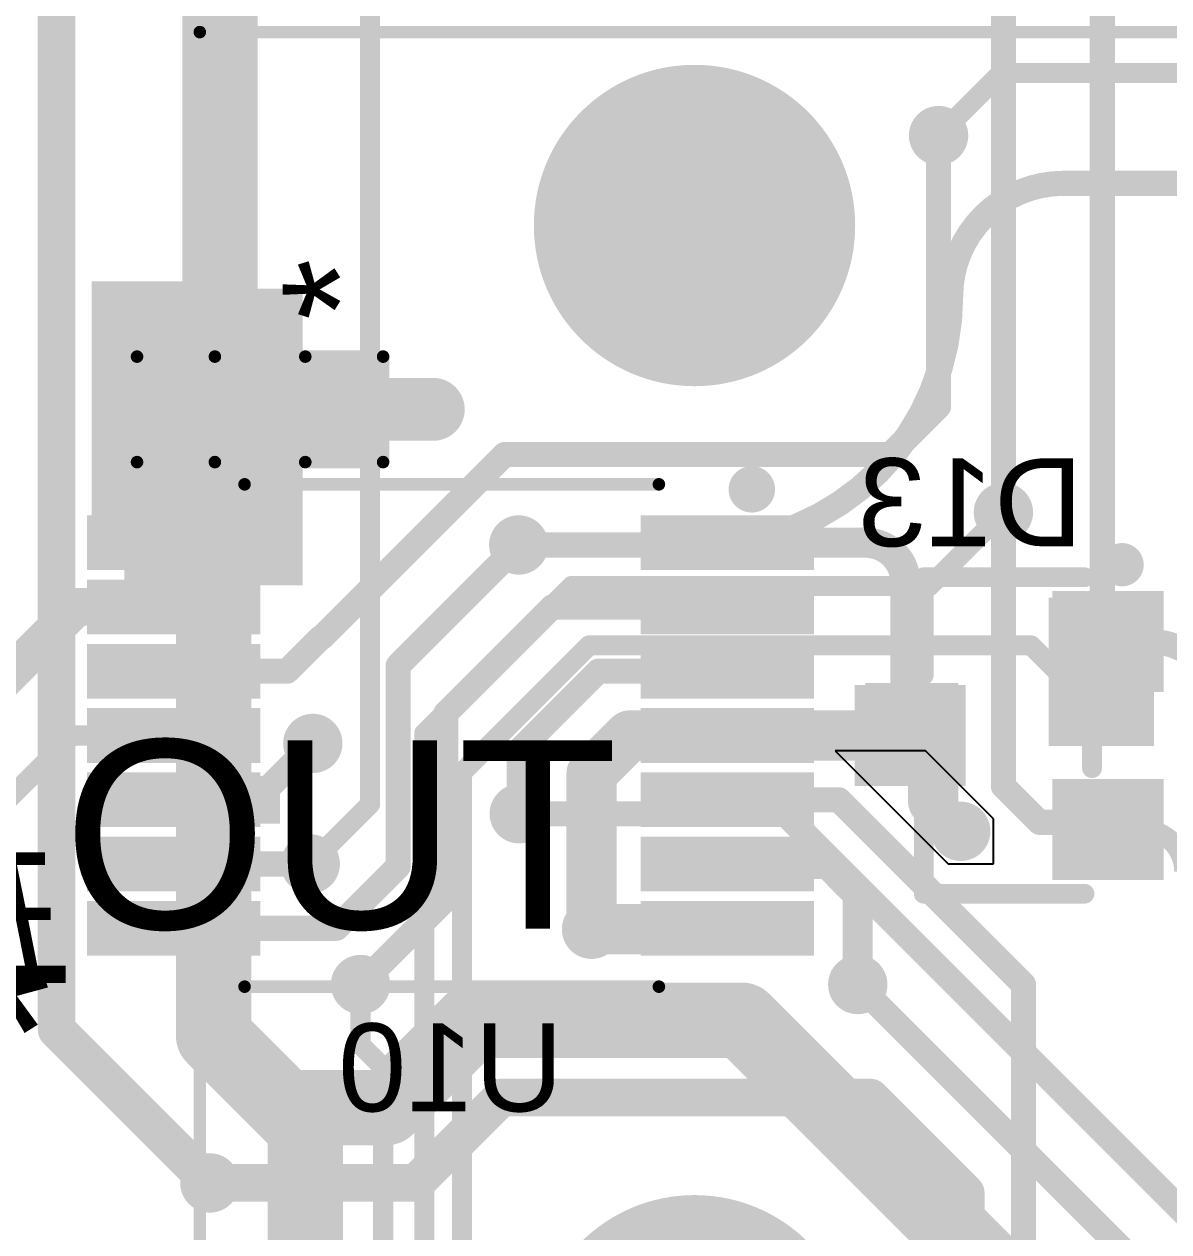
# Model space of a CAD drawing. Header units: millimetres. Extents: x -1.46 to 1.41, y -0.13 to 2.68.
# Drawn here: x -1.0069 to -0.5511, y 0.7885 to 1.2694 of the extents above; entities that cross this region are included whole.
import ezdxf

# ---------------------------------------------------------------- set-up
doc = ezdxf.new("R2010")
doc.units = ezdxf.units.MM
doc.header["$MEASUREMENT"] = 0
for name, color, linetype in [('BottomLayer', 5, 'Continuous'), ('BottomOverlay', 54, 'Continuous'), ('BottomPaste', 16, 'Continuous'), ('BottomSolder', 6, 'Continuous'), ('Mechanical2', 216, 'Continuous'), ('PadHoleLayer', 156, 'Continuous'), ('TopLayer', 1, 'Continuous'), ('TopOverlay', 2, 'Continuous'), ('TopSolder', 216, 'Continuous'), ('ViaHoleLayer', 16, 'Continuous')]:
    doc.layers.add(name, color=color, linetype=linetype)
doc.styles.add('Arial', font='', dxfattribs={"height": 0.2})
doc.styles.get('Arial').set_extended_font_data('Arial')

# ---------------------------------------------------------------- blocks, each defined once
blk = doc.blocks.new('SN74LVTH125PWR_B_3')
at = {"layer": 'BottomLayer'}
for points in [[(-0.1407479, 0.08366135), (-0.0797243, 0.08366135), (-0.0797243, 0.06988185), (-0.1407479, 0.06988185)], [(0.0797245, 0.08366135), (0.1407481, 0.08366135), (0.1407481, 0.06988185), (0.0797245, 0.06988185)], [(-0.1407479, 0.05807085), (-0.0797243, 0.05807085), (-0.0797243, 0.04429135), (-0.1407479, 0.04429135)], [(0.0797245, 0.05807075), (0.1407481, 0.05807075), (0.1407481, 0.04429125), (0.0797245, 0.04429125)], [(-0.1407479, 0.03248025), (-0.0797243, 0.03248025), (-0.0797243, 0.01870075), (-0.1407479, 0.01870075)], [(0.0797245, 0.03248025), (0.1407481, 0.03248025), (0.1407481, 0.01870075), (0.0797245, 0.01870075)], [(-0.1407479, 0.00688975), (-0.0797243, 0.00688975), (-0.0797243, -0.00688975), (-0.1407479, -0.00688975)], [(0.0797245, 0.00688965), (0.1407481, 0.00688965), (0.1407481, -0.00688985), (0.0797245, -0.00688985)], [(-0.1407479, -0.01870085), (-0.0797243, -0.01870085), (-0.0797243, -0.03248035), (-0.1407479, -0.03248035)], [(0.0797245, -0.01870085), (0.1407481, -0.01870085), (0.1407481, -0.03248035), (0.0797245, -0.03248035)], [(-0.1407479, -0.04429135), (-0.0797243, -0.04429135), (-0.0797243, -0.05807085), (-0.1407479, -0.05807085)], [(0.0797245, -0.04429145), (0.1407481, -0.04429145), (0.1407481, -0.05807095), (0.0797245, -0.05807095)], [(-0.1407479, -0.06988195), (-0.0797243, -0.06988195), (-0.0797243, -0.08366145), (-0.1407479, -0.08366145)], [(0.0797245, -0.06988195), (0.1407481, -0.06988195), (0.1407481, -0.08366145), (0.0797245, -0.08366145)]]:
    blk.add_hatch(color=5, dxfattribs=at).paths.add_polyline_path(points)
at = {"layer": 'BottomPaste'}
for points in [[(-0.1407479, 0.08366135), (-0.0797243, 0.08366135), (-0.0797243, 0.06988185), (-0.1407479, 0.06988185)], [(0.0797245, 0.08366135), (0.1407481, 0.08366135), (0.1407481, 0.06988185), (0.0797245, 0.06988185)], [(-0.1407479, 0.05807085), (-0.0797243, 0.05807085), (-0.0797243, 0.04429135), (-0.1407479, 0.04429135)], [(0.0797245, 0.05807075), (0.1407481, 0.05807075), (0.1407481, 0.04429125), (0.0797245, 0.04429125)], [(-0.1407479, 0.03248025), (-0.0797243, 0.03248025), (-0.0797243, 0.01870075), (-0.1407479, 0.01870075)], [(0.0797245, 0.03248025), (0.1407481, 0.03248025), (0.1407481, 0.01870075), (0.0797245, 0.01870075)], [(-0.1407479, 0.00688975), (-0.0797243, 0.00688975), (-0.0797243, -0.00688975), (-0.1407479, -0.00688975)], [(0.0797245, 0.00688965), (0.1407481, 0.00688965), (0.1407481, -0.00688985), (0.0797245, -0.00688985)], [(-0.1407479, -0.01870085), (-0.0797243, -0.01870085), (-0.0797243, -0.03248035), (-0.1407479, -0.03248035)], [(0.0797245, -0.01870085), (0.1407481, -0.01870085), (0.1407481, -0.03248035), (0.0797245, -0.03248035)], [(-0.1407479, -0.04429135), (-0.0797243, -0.04429135), (-0.0797243, -0.05807085), (-0.1407479, -0.05807085)], [(0.0797245, -0.04429145), (0.1407481, -0.04429145), (0.1407481, -0.05807095), (0.0797245, -0.05807095)], [(-0.1407479, -0.06988195), (-0.0797243, -0.06988195), (-0.0797243, -0.08366145), (-0.1407479, -0.08366145)], [(0.0797245, -0.06988195), (0.1407481, -0.06988195), (0.1407481, -0.08366145), (0.0797245, -0.08366145)]]:
    blk.add_hatch(color=16, dxfattribs=at).paths.add_polyline_path(points)
at = {"layer": 'BottomSolder'}
for points in [[(-0.1447479, 0.08766135), (-0.0757243, 0.08766135), (-0.0757243, 0.06588185), (-0.1447479, 0.06588185)], [(0.0757245, 0.08766135), (0.1447481, 0.08766135), (0.1447481, 0.06588185), (0.0757245, 0.06588185)], [(-0.1447479, 0.06207085), (-0.0757243, 0.06207085), (-0.0757243, 0.04029135), (-0.1447479, 0.04029135)], [(0.0757245, 0.06207075), (0.1447481, 0.06207075), (0.1447481, 0.04029125), (0.0757245, 0.04029125)], [(-0.1447479, 0.03648025), (-0.0757243, 0.03648025), (-0.0757243, 0.01470075), (-0.1447479, 0.01470075)], [(0.0757245, 0.03648025), (0.1447481, 0.03648025), (0.1447481, 0.01470075), (0.0757245, 0.01470075)], [(-0.1447479, 0.01088975), (-0.0757243, 0.01088975), (-0.0757243, -0.01088975), (-0.1447479, -0.01088975)], [(0.0757245, 0.01088965), (0.1447481, 0.01088965), (0.1447481, -0.01088985), (0.0757245, -0.01088985)], [(-0.1447479, -0.01470085), (-0.0757243, -0.01470085), (-0.0757243, -0.03648035), (-0.1447479, -0.03648035)], [(0.0757245, -0.01470085), (0.1447481, -0.01470085), (0.1447481, -0.03648035), (0.0757245, -0.03648035)], [(-0.1447479, -0.04029135), (-0.0757243, -0.04029135), (-0.0757243, -0.06207085), (-0.1447479, -0.06207085)], [(0.0757245, -0.04029145), (0.1447481, -0.04029145), (0.1447481, -0.06207095), (0.0757245, -0.06207095)], [(-0.1447479, -0.06588195), (-0.0757243, -0.06588195), (-0.0757243, -0.08766145), (-0.1447479, -0.08766145)], [(0.0757245, -0.06588195), (0.1447481, -0.06588195), (0.1447481, -0.08766145), (0.0757245, -0.08766145)]]:
    blk.add_hatch(color=6, dxfattribs=at).paths.add_polyline_path(points)
at = {"layer": 'BottomOverlay', "const_width": 0.005}
for points in [[(0.0820158, 0.0999999), (-0.0829842, 0.0999999)], [(0.0820158, -0.1), (-0.0829842, -0.1)]]:
    blk.add_lwpolyline(points, dxfattribs=at)
at = {"layer": 'BottomOverlay'}
for points, const_width in [([(-0.0842342, 0.0999999, 1), (-0.0817342, 0.0999999, 1)], 0.0025), ([(0.0807658, 0.0999999, 1), (0.0832658, 0.0999999, 1)], 0.0025), ([(-0.1157416, -0.098, 1), (-0.1242268, -0.098, 1)], 0.01), ([(-0.1267268, -0.098, 1), (-0.1217268, -0.098, 1)], 0.005), ([(-0.1182416, -0.098, 1), (-0.1132416, -0.098, 1)], 0.005), ([(-0.0842342, -0.1, 1), (-0.0817342, -0.1, 1)], 0.0025), ([(0.0807658, -0.1, 1), (0.0832658, -0.1, 1)], 0.0025)]:
    blk.add_lwpolyline(points, format="xyb", close=True, dxfattribs=dict(at, const_width=const_width))
blk = doc.blocks.new('SOT_23_B_4')
at = {"layer": 'BottomLayer'}
for points in [[(-0.05354335, 0.05748035), (-0.02125985, 0.05748035), (-0.02125985, 0.02125985), (-0.05354335, 0.02125985)], [(0.02125985, 0.05748035), (0.05354335, 0.05748035), (0.05354335, 0.02125985), (0.02125985, 0.02125985)], [(-0.01614175, -0.02125985), (0.01614175, -0.02125985), (0.01614175, -0.05748035), (-0.01614175, -0.05748035)]]:
    blk.add_hatch(color=5, dxfattribs=at).paths.add_polyline_path(points)
at = {"layer": 'BottomPaste'}
for points in [[(-0.05354335, 0.05748035), (-0.02125985, 0.05748035), (-0.02125985, 0.02125985), (-0.05354335, 0.02125985)], [(0.02125985, 0.05748035), (0.05354335, 0.05748035), (0.05354335, 0.02125985), (0.02125985, 0.02125985)], [(-0.01614175, -0.02125985), (0.01614175, -0.02125985), (0.01614175, -0.05748035), (-0.01614175, -0.05748035)]]:
    blk.add_hatch(color=16, dxfattribs=at).paths.add_polyline_path(points)
at = {"layer": 'BottomSolder'}
for points in [[(-0.05754335, 0.06148035), (-0.01725985, 0.06148035), (-0.01725985, 0.01725985), (-0.05754335, 0.01725985)], [(0.01725985, 0.06148035), (0.05754335, 0.06148035), (0.05754335, 0.01725985), (0.01725985, 0.01725985)], [(-0.02014175, -0.01725985), (0.02014175, -0.01725985), (0.02014175, -0.06148035), (-0.02014175, -0.06148035)]]:
    blk.add_hatch(color=6, dxfattribs=at).paths.add_polyline_path(points)
at = {"layer": 'BottomOverlay'}
for points, const_width in [([(-0.0643944, 0.045, 1), (-0.0716056, 0.045, 1)], 0.01), ([(-0.0741056, 0.045, 1), (-0.0691056, 0.045, 1)], 0.005), ([(-0.0668944, 0.045, 1), (-0.0618944, 0.045, 1)], 0.005), ([(-0.0649685, 0.03, 1), (-0.0610315, 0.03, 1)], 0.003937), ([(-0.0149685, 0.033, 1), (-0.0110315, 0.033, 1)], 0.003937), ([(0.0110315, 0.033, 1), (0.0149685, 0.033, 1)], 0.003937), ([(0.0610315, 0.03, 1), (0.0649685, 0.03, 1)], 0.003937), ([(-0.0649685, -0.034, 1), (-0.0610315, -0.034, 1)], 0.003937), ([(-0.0649685, -0.034, 1), (-0.0610315, -0.034, 1)], 0.003937), ([(-0.0259685, -0.034, 1), (-0.0220315, -0.034, 1)], 0.003937), ([(0.0220315, -0.034, 1), (0.0259685, -0.034, 1)], 0.003937), ([(0.0610315, -0.034, 1), (0.0649685, -0.034, 1)], 0.003937), ([(0.0610315, -0.034, 1), (0.0649685, -0.034, 1)], 0.003937)]:
    blk.add_lwpolyline(points, format="xyb", close=True, dxfattribs=dict(at, const_width=const_width))
at = {"layer": 'BottomOverlay', "const_width": 0.007874}
for points in [[(-0.063, -0.034), (-0.063, 0.03)], [(0.013, 0.033), (-0.013, 0.033)], [(0.063, -0.034), (0.063, 0.03)], [(-0.024, -0.034), (-0.063, -0.034)], [(0.063, -0.034), (0.024, -0.034)]]:
    blk.add_lwpolyline(points, dxfattribs=at)
blk = doc.blocks.new('0855115001_40')
at = {"layer": 'BottomSolder'}
h = blk.add_hatch(color=6, dxfattribs=at)
edge = h.paths.add_edge_path()
edge.add_arc((-0.225, -0.175), 0.004, 0, 360)
at = {"layer": 'PadHoleLayer'}
h = blk.add_hatch(color=156, dxfattribs=at)
edge = h.paths.add_edge_path()
edge.add_arc((-0.225, -0.175), 0.0639764, 0, 360)
h = blk.add_hatch(color=156, dxfattribs=at)
edge = h.paths.add_edge_path()
edge.add_arc((0.225, -0.175), 0.0639764, 0, 360)
at = {"layer": 'TopSolder'}
h = blk.add_hatch(color=216, dxfattribs=at)
edge = h.paths.add_edge_path()
edge.add_arc((-0.225, -0.175), 0.004, 0, 360)
at = {"layer": 'TopOverlay', "const_width": 0.005}
for points in [[(-0.302, -0.372), (-0.302, 0.225)], [(0.301, -0.372), (-0.302, -0.372)]]:
    blk.add_lwpolyline(points, dxfattribs=at)
at = {"layer": 'TopOverlay', "const_width": 0.0025}
blk.add_lwpolyline([(-0.30325, -0.372, 1), (-0.30075, -0.372, 1)], format="xyb", close=True, dxfattribs=at)
blk.add_lwpolyline([(-0.30325, -0.372, 1), (-0.30075, -0.372, 1)], format="xyb", close=True, dxfattribs=at)
blk = doc.blocks.new('CAP_0603_B_70')
at = {"layer": 'BottomLayer'}
for points in [[(-0.045, -0.0175), (-0.045, 0.0175), (-0.015, 0.0175), (-0.015, -0.0175)], [(0.015, -0.0175), (0.015, 0.0175), (0.045, 0.0175), (0.045, -0.0175)]]:
    blk.add_hatch(color=5, dxfattribs=at).paths.add_polyline_path(points)
at = {"layer": 'BottomPaste'}
for points in [[(-0.045, -0.0175), (-0.045, 0.0175), (-0.015, 0.0175), (-0.015, -0.0175)], [(0.015, -0.0175), (0.015, 0.0175), (0.045, 0.0175), (0.045, -0.0175)]]:
    blk.add_hatch(color=16, dxfattribs=at).paths.add_polyline_path(points)
at = {"layer": 'BottomSolder'}
for points in [[(-0.0473622, -0.0198622), (-0.0473622, 0.0198622), (-0.0126378, 0.0198622), (-0.0126378, -0.0198622)], [(0.0126378, -0.0198622), (0.0126378, 0.0198622), (0.0473622, 0.0198622), (0.0473622, -0.0198622)]]:
    blk.add_hatch(color=6, dxfattribs=at).paths.add_polyline_path(points)
at = {"layer": 'BottomOverlay', "const_width": 0.005}
for points in [[(-0.049, 0.021), (-0.018, 0.021)], [(-0.049, -0.021), (-0.049, 0.021)], [(0.018, 0.021), (0.049, 0.021)], [(0.049, -0.021), (0.049, 0.021)], [(-0.049, -0.021), (-0.018, -0.021)], [(0.018, -0.021), (0.049, -0.021)]]:
    blk.add_lwpolyline(points, dxfattribs=at)
at = {"layer": 'BottomOverlay', "const_width": 0.0025}
for points in [[(-0.05025, 0.021, 1), (-0.04775, 0.021, 1)], [(-0.05025, 0.021, 1), (-0.04775, 0.021, 1)], [(-0.01925, 0.021, 1), (-0.01675, 0.021, 1)], [(0.01675, 0.021, 1), (0.01925, 0.021, 1)], [(0.04775, 0.021, 1), (0.05025, 0.021, 1)], [(0.04775, 0.021, 1), (0.05025, 0.021, 1)], [(-0.05025, -0.021, 1), (-0.04775, -0.021, 1)], [(-0.05025, -0.021, 1), (-0.04775, -0.021, 1)], [(-0.01925, -0.021, 1), (-0.01675, -0.021, 1)], [(0.01675, -0.021, 1), (0.01925, -0.021, 1)], [(0.04775, -0.021, 1), (0.05025, -0.021, 1)], [(0.04775, -0.021, 1), (0.05025, -0.021, 1)]]:
    blk.add_lwpolyline(points, format="xyb", close=True, dxfattribs=at)

msp = doc.modelspace()

# ---------------------------------------------------------------- hatches: boundary and pattern name
at = {"layer": 'BottomLayer'}
h = msp.add_hatch(color=5, dxfattribs=at)
edge = h.paths.add_edge_path()
edge.add_arc((-0.642811, 1.225), 0.011811, 0, 360)
for points in [[(-0.9259999, 1.0540001), (-0.9259999, 1.1669999), (-0.9799999, 1.1669999), (-0.9799999, 1.0540001)], [(-0.599, 0.982), (-0.557, 0.982), (-0.557, 1.041), (-0.599, 1.041)], [(-0.672, 0.97), (-0.635, 0.97), (-0.635, 1.007), (-0.672, 1.007)], [(-0.979, 0.951), (-0.905, 0.951), (-0.905, 0.97), (-0.979, 0.97)]]:
    msp.add_hatch(color=5, dxfattribs=at).paths.add_polyline_path(points)
h = msp.add_hatch(color=5, dxfattribs=at)
edge = h.paths.add_edge_path()
edge.add_arc((-0.953, 1.152), 0.011811, 0, 360)
h = msp.add_hatch(color=5, dxfattribs=at)
edge = h.paths.add_edge_path()
edge.add_arc((-0.844, 1.116), 0.011811, 0, 360)
h = msp.add_hatch(color=5, dxfattribs=at)
edge = h.paths.add_edge_path()
edge.add_arc((-0.617, 1.075), 0.011811, 0, 360)
h = msp.add_hatch(color=5, dxfattribs=at)
edge = h.paths.add_edge_path()
edge.add_arc((-0.911, 1.066), 0.011811, 0, 360)
h = msp.add_hatch(color=5, dxfattribs=at)
edge = h.paths.add_edge_path()
edge.add_arc((-0.81, 1.062), 0.011811, 0, 360)
h = msp.add_hatch(color=5, dxfattribs=at)
edge = h.paths.add_edge_path()
edge.add_arc((-0.579, 0.995), 0.011811, 0, 360)
h = msp.add_hatch(color=5, dxfattribs=at)
edge = h.paths.add_edge_path()
edge.add_arc((-0.892, 0.983), 0.011811, 0, 360)
h = msp.add_hatch(color=5, dxfattribs=at)
edge = h.paths.add_edge_path()
edge.add_arc((-0.809811, 0.955), 0.011811, 0, 360)
h = msp.add_hatch(color=5, dxfattribs=at)
edge = h.paths.add_edge_path()
edge.add_arc((-0.634, 0.948), 0.011811, 0, 360)
h = msp.add_hatch(color=5, dxfattribs=at)
edge = h.paths.add_edge_path()
edge.add_arc((-0.893, 0.935), 0.011811, 0, 360)
h = msp.add_hatch(color=5, dxfattribs=at)
edge = h.paths.add_edge_path()
edge.add_arc((-0.781, 0.909), 0.011811, 0, 360)
h = msp.add_hatch(color=5, dxfattribs=at)
edge = h.paths.add_edge_path()
edge.add_arc((-0.873, 0.887), 0.011811, 0, 360)
h = msp.add_hatch(color=5, dxfattribs=at)
edge = h.paths.add_edge_path()
edge.add_arc((-0.675, 0.887), 0.011811, 0, 360)
h = msp.add_hatch(color=5, dxfattribs=at)
edge = h.paths.add_edge_path()
edge.add_arc((-0.7761125, 0.872), 0.011811, 0, 360)
h = msp.add_hatch(color=5, dxfattribs=at)
edge = h.paths.add_edge_path()
edge.add_arc((-0.903, 0.838), 0.011811, 0, 360)
h = msp.add_hatch(color=5, dxfattribs=at)
edge = h.paths.add_edge_path()
edge.add_arc((-0.933, 0.808), 0.011811, 0, 360)
at = {"layer": 'BottomSolder'}
h = msp.add_hatch(color=6, dxfattribs=at)
edge = h.paths.add_edge_path()
edge.add_arc((-0.642811, 1.225), 0.0059055, 0, 360)
h = msp.add_hatch(color=6, dxfattribs=at)
edge = h.paths.add_edge_path()
edge.add_arc((-0.953, 1.152), 0.0059055, 0, 360)
h = msp.add_hatch(color=6, dxfattribs=at)
edge = h.paths.add_edge_path()
edge.add_arc((-0.844, 1.116), 0.0059055, 0, 360)
h = msp.add_hatch(color=6, dxfattribs=at)
edge = h.paths.add_edge_path()
edge.add_arc((-0.617, 1.075), 0.0059055, 0, 360)
h = msp.add_hatch(color=6, dxfattribs=at)
edge = h.paths.add_edge_path()
edge.add_arc((-0.911, 1.066), 0.0059055, 0, 360)
h = msp.add_hatch(color=6, dxfattribs=at)
edge = h.paths.add_edge_path()
edge.add_arc((-0.81, 1.062), 0.0059055, 0, 360)
h = msp.add_hatch(color=6, dxfattribs=at)
edge = h.paths.add_edge_path()
edge.add_arc((-0.579, 0.995), 0.0059055, 0, 360)
h = msp.add_hatch(color=6, dxfattribs=at)
edge = h.paths.add_edge_path()
edge.add_arc((-0.892, 0.983), 0.0059055, 0, 360)
h = msp.add_hatch(color=6, dxfattribs=at)
edge = h.paths.add_edge_path()
edge.add_arc((-0.809811, 0.955), 0.0059055, 0, 360)
h = msp.add_hatch(color=6, dxfattribs=at)
edge = h.paths.add_edge_path()
edge.add_arc((-0.634, 0.948), 0.0059055, 0, 360)
h = msp.add_hatch(color=6, dxfattribs=at)
edge = h.paths.add_edge_path()
edge.add_arc((-0.893, 0.935), 0.0059055, 0, 360)
h = msp.add_hatch(color=6, dxfattribs=at)
edge = h.paths.add_edge_path()
edge.add_arc((-0.781, 0.909), 0.0059055, 0, 360)
h = msp.add_hatch(color=6, dxfattribs=at)
edge = h.paths.add_edge_path()
edge.add_arc((-0.873, 0.887), 0.0059055, 0, 360)
h = msp.add_hatch(color=6, dxfattribs=at)
edge = h.paths.add_edge_path()
edge.add_arc((-0.675, 0.887), 0.0059055, 0, 360)
h = msp.add_hatch(color=6, dxfattribs=at)
edge = h.paths.add_edge_path()
edge.add_arc((-0.7761125, 0.872), 0.0059055, 0, 360)
h = msp.add_hatch(color=6, dxfattribs=at)
edge = h.paths.add_edge_path()
edge.add_arc((-0.903, 0.838), 0.0059055, 0, 360)
h = msp.add_hatch(color=6, dxfattribs=at)
edge = h.paths.add_edge_path()
edge.add_arc((-0.933, 0.808), 0.0059055, 0, 360)
at = {"layer": 'TopLayer'}
h = msp.add_hatch(color=1, dxfattribs=at)
edge = h.paths.add_edge_path()
edge.add_arc((-0.642811, 1.225), 0.011811, 0, 360)
msp.add_hatch(color=1, dxfattribs=at).paths.add_polyline_path([(-0.967, 1.046), (-0.896, 1.046), (-0.896, 1.164), (-0.967, 1.164)])
h = msp.add_hatch(color=1, dxfattribs=at)
edge = h.paths.add_edge_path()
edge.add_arc((-0.953, 1.152), 0.011811, 0, 360)
h = msp.add_hatch(color=1, dxfattribs=at)
edge = h.paths.add_edge_path()
edge.add_arc((-0.844, 1.116), 0.011811, 0, 360)
h = msp.add_hatch(color=1, dxfattribs=at)
edge = h.paths.add_edge_path()
edge.add_arc((-0.617, 1.075), 0.011811, 0, 360)
h = msp.add_hatch(color=1, dxfattribs=at)
edge = h.paths.add_edge_path()
edge.add_arc((-0.911, 1.066), 0.011811, 0, 360)
h = msp.add_hatch(color=1, dxfattribs=at)
edge = h.paths.add_edge_path()
edge.add_arc((-0.81, 1.062), 0.011811, 0, 360)
h = msp.add_hatch(color=1, dxfattribs=at)
edge = h.paths.add_edge_path()
edge.add_arc((-0.579, 0.995), 0.011811, 0, 360)
h = msp.add_hatch(color=1, dxfattribs=at)
edge = h.paths.add_edge_path()
edge.add_arc((-0.892, 0.983), 0.011811, 0, 360)
h = msp.add_hatch(color=1, dxfattribs=at)
edge = h.paths.add_edge_path()
edge.add_arc((-0.809811, 0.955), 0.011811, 0, 360)
h = msp.add_hatch(color=1, dxfattribs=at)
edge = h.paths.add_edge_path()
edge.add_arc((-0.634, 0.948), 0.011811, 0, 360)
h = msp.add_hatch(color=1, dxfattribs=at)
edge = h.paths.add_edge_path()
edge.add_arc((-0.893, 0.935), 0.011811, 0, 360)
h = msp.add_hatch(color=1, dxfattribs=at)
edge = h.paths.add_edge_path()
edge.add_arc((-0.781, 0.909), 0.011811, 0, 360)
h = msp.add_hatch(color=1, dxfattribs=at)
edge = h.paths.add_edge_path()
edge.add_arc((-0.873, 0.887), 0.011811, 0, 360)
h = msp.add_hatch(color=1, dxfattribs=at)
edge = h.paths.add_edge_path()
edge.add_arc((-0.675, 0.887), 0.011811, 0, 360)
h = msp.add_hatch(color=1, dxfattribs=at)
edge = h.paths.add_edge_path()
edge.add_arc((-0.7761125, 0.872), 0.011811, 0, 360)
h = msp.add_hatch(color=1, dxfattribs=at)
edge = h.paths.add_edge_path()
edge.add_arc((-0.903, 0.838), 0.011811, 0, 360)
h = msp.add_hatch(color=1, dxfattribs=at)
edge = h.paths.add_edge_path()
edge.add_arc((-0.933, 0.808), 0.011811, 0, 360)
at = {"layer": 'TopSolder'}
h = msp.add_hatch(color=216, dxfattribs=at)
edge = h.paths.add_edge_path()
edge.add_arc((-0.642811, 1.225), 0.0059055, 0, 360)
h = msp.add_hatch(color=216, dxfattribs=at)
edge = h.paths.add_edge_path()
edge.add_arc((-0.953, 1.152), 0.0059055, 0, 360)
h = msp.add_hatch(color=216, dxfattribs=at)
edge = h.paths.add_edge_path()
edge.add_arc((-0.844, 1.116), 0.0059055, 0, 360)
h = msp.add_hatch(color=216, dxfattribs=at)
edge = h.paths.add_edge_path()
edge.add_arc((-0.617, 1.075), 0.0059055, 0, 360)
h = msp.add_hatch(color=216, dxfattribs=at)
edge = h.paths.add_edge_path()
edge.add_arc((-0.911, 1.066), 0.0059055, 0, 360)
h = msp.add_hatch(color=216, dxfattribs=at)
edge = h.paths.add_edge_path()
edge.add_arc((-0.81, 1.062), 0.0059055, 0, 360)
h = msp.add_hatch(color=216, dxfattribs=at)
edge = h.paths.add_edge_path()
edge.add_arc((-0.579, 0.995), 0.0059055, 0, 360)
h = msp.add_hatch(color=216, dxfattribs=at)
edge = h.paths.add_edge_path()
edge.add_arc((-0.892, 0.983), 0.0059055, 0, 360)
h = msp.add_hatch(color=216, dxfattribs=at)
edge = h.paths.add_edge_path()
edge.add_arc((-0.809811, 0.955), 0.0059055, 0, 360)
h = msp.add_hatch(color=216, dxfattribs=at)
edge = h.paths.add_edge_path()
edge.add_arc((-0.634, 0.948), 0.0059055, 0, 360)
h = msp.add_hatch(color=216, dxfattribs=at)
edge = h.paths.add_edge_path()
edge.add_arc((-0.893, 0.935), 0.0059055, 0, 360)
h = msp.add_hatch(color=216, dxfattribs=at)
edge = h.paths.add_edge_path()
edge.add_arc((-0.781, 0.909), 0.0059055, 0, 360)
h = msp.add_hatch(color=216, dxfattribs=at)
edge = h.paths.add_edge_path()
edge.add_arc((-0.873, 0.887), 0.0059055, 0, 360)
h = msp.add_hatch(color=216, dxfattribs=at)
edge = h.paths.add_edge_path()
edge.add_arc((-0.675, 0.887), 0.0059055, 0, 360)
h = msp.add_hatch(color=216, dxfattribs=at)
edge = h.paths.add_edge_path()
edge.add_arc((-0.7761125, 0.872), 0.0059055, 0, 360)
h = msp.add_hatch(color=216, dxfattribs=at)
edge = h.paths.add_edge_path()
edge.add_arc((-0.903, 0.838), 0.0059055, 0, 360)
h = msp.add_hatch(color=216, dxfattribs=at)
edge = h.paths.add_edge_path()
edge.add_arc((-0.933, 0.808), 0.0059055, 0, 360)
at = {"layer": 'ViaHoleLayer'}
h = msp.add_hatch(color=16, dxfattribs=at)
edge = h.paths.add_edge_path()
edge.add_arc((-0.642811, 1.225), 0.0059055, 0, 360)
h = msp.add_hatch(color=16, dxfattribs=at)
edge = h.paths.add_edge_path()
edge.add_arc((-0.953, 1.152), 0.0059055, 0, 360)
h = msp.add_hatch(color=16, dxfattribs=at)
edge = h.paths.add_edge_path()
edge.add_arc((-0.844, 1.116), 0.0059055, 0, 360)
h = msp.add_hatch(color=16, dxfattribs=at)
edge = h.paths.add_edge_path()
edge.add_arc((-0.617, 1.075), 0.0059055, 0, 360)
h = msp.add_hatch(color=16, dxfattribs=at)
edge = h.paths.add_edge_path()
edge.add_arc((-0.911, 1.066), 0.0059055, 0, 360)
h = msp.add_hatch(color=16, dxfattribs=at)
edge = h.paths.add_edge_path()
edge.add_arc((-0.81, 1.062), 0.0059055, 0, 360)
h = msp.add_hatch(color=16, dxfattribs=at)
edge = h.paths.add_edge_path()
edge.add_arc((-0.579, 0.995), 0.0059055, 0, 360)
h = msp.add_hatch(color=16, dxfattribs=at)
edge = h.paths.add_edge_path()
edge.add_arc((-0.892, 0.983), 0.0059055, 0, 360)
h = msp.add_hatch(color=16, dxfattribs=at)
edge = h.paths.add_edge_path()
edge.add_arc((-0.809811, 0.955), 0.0059055, 0, 360)
h = msp.add_hatch(color=16, dxfattribs=at)
edge = h.paths.add_edge_path()
edge.add_arc((-0.634, 0.948), 0.0059055, 0, 360)
h = msp.add_hatch(color=16, dxfattribs=at)
edge = h.paths.add_edge_path()
edge.add_arc((-0.893, 0.935), 0.0059055, 0, 360)
h = msp.add_hatch(color=16, dxfattribs=at)
edge = h.paths.add_edge_path()
edge.add_arc((-0.781, 0.909), 0.0059055, 0, 360)
h = msp.add_hatch(color=16, dxfattribs=at)
edge = h.paths.add_edge_path()
edge.add_arc((-0.873, 0.887), 0.0059055, 0, 360)
h = msp.add_hatch(color=16, dxfattribs=at)
edge = h.paths.add_edge_path()
edge.add_arc((-0.675, 0.887), 0.0059055, 0, 360)
h = msp.add_hatch(color=16, dxfattribs=at)
edge = h.paths.add_edge_path()
edge.add_arc((-0.7761125, 0.872), 0.0059055, 0, 360)
h = msp.add_hatch(color=16, dxfattribs=at)
edge = h.paths.add_edge_path()
edge.add_arc((-0.903, 0.838), 0.0059055, 0, 360)
h = msp.add_hatch(color=16, dxfattribs=at)
edge = h.paths.add_edge_path()
edge.add_arc((-0.933, 0.808), 0.0059055, 0, 360)

# ---------------------------------------------------------------- linework, layer by layer
at = {"layer": 'BottomLayer'}
for p, q in [((-0.6479998, 0.9799999), (-0.6840001, 0.98)), ((-0.6840001, 0.98), (-0.6390001, 0.935)), ((-0.6210003, 0.953), (-0.6479998, 0.9799999)), ((-0.621, 0.935), (-0.6210003, 0.953)), ((-0.6390001, 0.935), (-0.621, 0.935))]:
    msp.add_line(p, q, dxfattribs=at)
for points, const_width in [([(-0.5775984, 1.0258015), (-0.5775984, 1.5254016)], 0.01), ([(-0.617, 1.075), (-0.617, 1.422)], 0.01), ([(-0.642811, 1.117189), (-0.642811, 1.225)], 0.01), ([(-0.883, 1.116), (-0.8805, 1.1185)], 0.025), ([(-0.883, 1.116), (-0.881, 1.118)], 0.025), ([(-0.881, 1.116), (-0.844, 1.116)], 0.025), ([(-0.662, 1.098), (-0.642811, 1.117189)], 0.01), ([(-0.8885956, 1.025), (-0.8155956, 1.098)], 0.01), ([(-0.8155956, 1.098), (-0.662, 1.098)], 0.01), ([(-0.617, 0.9659706), (-0.617, 1.075)], 0.01), ([(-0.9445436, 1.0657799), (-0.9112201, 1.0657799)], 0.022), ([(-0.9474019, 1.0629216), (-0.9445436, 1.0657799)], 0.012), ([(-0.9112201, 1.0657799), (-0.911, 1.066)], 0.012), ([(-0.7269295, 1.0629216), (-0.6719216, 1.0629216)], 0.012), ([(-0.858, 1.014), (-0.81, 1.062)], 0.01), ([(-0.656, 1.001), (-0.656, 1.047)], 0.012), ([(-1.019311, 1.004), (-0.9859799, 1.0373311)], 0.015), ([(-0.9859799, 1.0373311), (-0.9474019, 1.0373311)], 0.015), ([(-0.839, 0.995), (-0.796669, 1.037331)], 0.01), ([(-0.796669, 1.037331), (-0.728898, 1.037331)], 0.01), ([(-0.9022595, 1.0117405), (-0.889, 1.025)], 0.01), ([(-0.889, 1.025), (-0.8885956, 1.025)], 0.01), ([(-0.5775984, 1.0258015), (-0.5753484, 1.0235515)], 0.01), ([(-0.579, 1.0198999), (-0.5753484, 1.0235515)], 0.008), ([(-0.5753484, 1.0235515), (-0.5585515, 1.0235515)], 0.01), ([(-0.579, 0.995), (-0.579, 1.0198999)], 0.008), ([(-0.9474019, 1.0117405), (-0.9022595, 1.0117405)], 0.01), ([(-0.858, 0.934), (-0.858, 1.014)], 0.01), ([(-0.809811, 0.9802713), (-0.7783418, 1.0117405)], 0.01), ([(-0.7783418, 1.0117405), (-0.7269295, 1.0117405)], 0.01), ([(-0.656, 1.001), (-0.6535, 0.9985)], 0.008), ([(-0.839, 0.921), (-0.839, 0.995)], 0.01), ([(-0.781, 0.971), (-0.7658501, 0.9861499)], 0.02), ([(-0.7658501, 0.9861499), (-0.6558501, 0.9861499)], 0.02), ([(-0.6571988, 0.9892601), (-0.6540886, 0.9861499)], 0.02), ([(-0.6558501, 0.9861499), (-0.6535, 0.9885)], 0.02), ([(-0.6535, 0.9861499), (-0.6481499, 0.9861499)], 0.02), ([(-0.6481499, 0.9861499), (-0.645, 0.983)], 0.02), ([(-0.645, 0.9599801), (-0.645, 0.983)], 0.02), ([(-1.0156219, 0.9583781), (-0.9878578, 0.9861422)], 0.008), ([(-0.9878578, 0.9861422), (-0.9474097, 0.9861422)], 0.008), ([(-0.9125508, 0.9624492), (-0.892, 0.983)], 0.01), ([(-0.809811, 0.955), (-0.809811, 0.9802713)], 0.01), ([(-0.781, 0.909), (-0.781, 0.971)], 0.02), ([(-0.9473185, 0.9606428), (-0.9455121, 0.9624492)], 0.01), ([(-0.9455121, 0.9624492), (-0.9125508, 0.9624492)], 0.01), ([(-0.617, 0.9659706), (-0.6026008, 0.9515714)], 0.01), ([(-0.728898, 0.9605594), (-0.6825593, 0.9605594)], 0.01), ([(-0.6825593, 0.9605594), (-0.609, 0.8870001)], 0.01), ([(-0.634, 0.948), (-0.634, 0.9489801)], 0.02), ([(-0.6026008, 0.9515714), (-0.5781715, 0.9515714)], 0.01), ([(-0.5781715, 0.9515714), (-0.5753484, 0.9487483)], 0.01), ([(-0.5763726, 0.9497725), (-0.5627725, 0.9497725)], 0.008), ([(-0.5627725, 0.9497725), (-0.5617483, 0.9487483)], 0.008), ([(-0.9474019, 0.9349689), (-0.9468863, 0.9354845)], 0.01), ([(-0.9474019, 0.9349689), (-0.8930311, 0.9349689)], 0.01), ([(-0.8930311, 0.9349689), (-0.893, 0.935)], 0.01), ([(-0.8826217, 0.9093783), (-0.858, 0.934)], 0.01), ([(-0.728898, 0.9349688), (-0.6869688, 0.9349688)], 0.012), ([(-0.6869688, 0.9349688), (-0.675, 0.923)], 0.012), ([(-0.675, 0.887), (-0.675, 0.923)], 0.012), ([(-0.873, 0.887), (-0.839, 0.921)], 0.01), ([(-0.781, 0.909), (-0.724, 0.909)], 0.02), ([(-0.9474019, 0.9093783), (-0.8826217, 0.9093783)], 0.01), ([(-0.609, 0.701), (-0.609, 0.8870001)], 0.01), ([(-0.8627193, 0.838), (-0.827975, 0.8727443)], 0.03), ([(-0.827975, 0.8727443), (-0.7761125, 0.8727443)], 0.03), ([(-0.903, 0.838), (-0.8627193, 0.838)], 0.03), ([(-0.851, 0.808), (-0.817, 0.842)], 0.015), ([(-0.817, 0.842), (-0.67, 0.842)], 0.015), ([(-0.67, 0.842), (-0.632, 0.804)], 0.015), ([(-0.933, 0.808), (-0.851, 0.808)], 0.015), ([(-0.632, 0.736811), (-0.632, 0.804)], 0.015)]:
    msp.add_lwpolyline(points, dxfattribs=dict(at, const_width=const_width))
for points, const_width in [([(-0.645311, 1.225, 1), (-0.640311, 1.225, 1)], 0.005), ([(-0.88725, 1.118, 1), (-0.87475, 1.118, 1)], 0.0125), ([(-0.88675, 1.1185, 1), (-0.87425, 1.1185, 1)], 0.0125), ([(-0.88925, 1.116, 1), (-0.87675, 1.116, 1)], 0.0125), ([(-0.88925, 1.116, 1), (-0.87675, 1.116, 1)], 0.0125), ([(-0.88725, 1.116, 1), (-0.87475, 1.116, 1)], 0.0125), ([(-0.85025, 1.116, 1), (-0.83775, 1.116, 1)], 0.0125), ([(-0.645311, 1.117189, 1), (-0.640311, 1.117189, 1)], 0.005), ([(-0.645311, 1.117189, 1), (-0.640311, 1.117189, 1)], 0.005), ([(-0.8180956, 1.098, 1), (-0.8130956, 1.098, 1)], 0.005), ([(-0.8180956, 1.098, 1), (-0.8130956, 1.098, 1)], 0.005), ([(-0.6645, 1.098, 1), (-0.6595, 1.098, 1)], 0.005), ([(-0.6645, 1.098, 1), (-0.6595, 1.098, 1)], 0.005), ([(-0.6195, 1.075, 1), (-0.6145, 1.075, 1)], 0.005), ([(-0.6195, 1.075, 1), (-0.6145, 1.075, 1)], 0.005), ([(-0.9500436, 1.0657799, 1), (-0.9390436, 1.0657799, 1)], 0.011), ([(-0.9167201, 1.0657799, 1), (-0.9057201, 1.0657799, 1)], 0.011), ([(-0.9504019, 1.0629216, 1), (-0.9444019, 1.0629216, 1)], 0.006), ([(-0.9475436, 1.0657799, 1), (-0.9415436, 1.0657799, 1)], 0.006), ([(-0.9142201, 1.0657799, 1), (-0.9082201, 1.0657799, 1)], 0.006), ([(-0.914, 1.066, 1), (-0.908, 1.066, 1)], 0.006), ([(-0.7299295, 1.0629216, 1), (-0.7239295, 1.0629216, 1)], 0.006), ([(-0.6749216, 1.0629216, 1), (-0.6689216, 1.0629216, 1)], 0.006), ([(-0.6749216, 1.0629216, 1), (-0.6689216, 1.0629216, 1)], 0.006), ([(-0.8125, 1.062, 1), (-0.8075, 1.062, 1)], 0.005), ([(-0.659, 1.047, 1), (-0.653, 1.047, 1)], 0.006), ([(-0.659, 1.047, 1), (-0.653, 1.047, 1)], 0.006), ([(-0.9897299, 1.0373311, 1), (-0.9822299, 1.0373311, 1)], 0.0075), ([(-0.9897299, 1.0373311, 1), (-0.9822299, 1.0373311, 1)], 0.0075), ([(-0.9511519, 1.0373311, 1), (-0.9436519, 1.0373311, 1)], 0.0075), ([(-0.799169, 1.037331, 1), (-0.794169, 1.037331, 1)], 0.005), ([(-0.799169, 1.037331, 1), (-0.794169, 1.037331, 1)], 0.005), ([(-0.731398, 1.037331, 1), (-0.726398, 1.037331, 1)], 0.005), ([(-0.8915, 1.025, 1), (-0.8865, 1.025, 1)], 0.005), ([(-0.8915, 1.025, 1), (-0.8865, 1.025, 1)], 0.005), ([(-0.8910956, 1.025, 1), (-0.8860956, 1.025, 1)], 0.005), ([(-0.8910956, 1.025, 1), (-0.8860956, 1.025, 1)], 0.005), ([(-0.5800984, 1.0258015, 1), (-0.5750984, 1.0258015, 1)], 0.005), ([(-0.5800984, 1.0258015, 1), (-0.5750984, 1.0258015, 1)], 0.005), ([(-0.5778484, 1.0235515, 1), (-0.5728484, 1.0235515, 1)], 0.005), ([(-0.5778484, 1.0235515, 1), (-0.5728484, 1.0235515, 1)], 0.005), ([(-0.5773484, 1.0235515, 1), (-0.5733484, 1.0235515, 1)], 0.004), ([(-0.5610515, 1.0235515, 1), (-0.5560515, 1.0235515, 1)], 0.005), ([(-0.5610515, 1.0235515, 1), (-0.5560515, 1.0235515, 1)], 0.005), ([(-0.581, 1.0198999, 1), (-0.577, 1.0198999, 1)], 0.004), ([(-0.581, 1.0198999, 1), (-0.577, 1.0198999, 1)], 0.004), ([(-0.9499019, 1.0117405, 1), (-0.9449019, 1.0117405, 1)], 0.005), ([(-0.9047595, 1.0117405, 1), (-0.8997595, 1.0117405, 1)], 0.005), ([(-0.9047595, 1.0117405, 1), (-0.8997595, 1.0117405, 1)], 0.005), ([(-0.8605, 1.014, 1), (-0.8555, 1.014, 1)], 0.005), ([(-0.8605, 1.014, 1), (-0.8555, 1.014, 1)], 0.005), ([(-0.7808418, 1.0117405, 1), (-0.7758418, 1.0117405, 1)], 0.005), ([(-0.7808418, 1.0117405, 1), (-0.7758418, 1.0117405, 1)], 0.005), ([(-0.7294295, 1.0117405, 1), (-0.7244295, 1.0117405, 1)], 0.005), ([(-0.659, 1.001, 1), (-0.653, 1.001, 1)], 0.006), ([(-0.658, 1.001, 1), (-0.654, 1.001, 1)], 0.004), ([(-0.6555, 0.9985, 1), (-0.6515, 0.9985, 1)], 0.004), ([(-0.8415, 0.995, 1), (-0.8365, 0.995, 1)], 0.005), ([(-0.8415, 0.995, 1), (-0.8365, 0.995, 1)], 0.005), ([(-0.7708501, 0.9861499, 1), (-0.7608501, 0.9861499, 1)], 0.01), ([(-0.7708501, 0.9861499, 1), (-0.7608501, 0.9861499, 1)], 0.01), ([(-0.6621988, 0.9892601, 1), (-0.6521988, 0.9892601, 1)], 0.01), ([(-0.6608501, 0.9861499, 1), (-0.6508501, 0.9861499, 1)], 0.01), ([(-0.6608501, 0.9861499, 1), (-0.6508501, 0.9861499, 1)], 0.01), ([(-0.6590886, 0.9861499, 1), (-0.6490886, 0.9861499, 1)], 0.01), ([(-0.6585, 0.9885, 1), (-0.6485, 0.9885, 1)], 0.01), ([(-0.6585, 0.9861499, 1), (-0.6485, 0.9861499, 1)], 0.01), ([(-0.6531499, 0.9861499, 1), (-0.6431499, 0.9861499, 1)], 0.01), ([(-0.6531499, 0.9861499, 1), (-0.6431499, 0.9861499, 1)], 0.01), ([(-0.581, 0.995, 1), (-0.577, 0.995, 1)], 0.004), ([(-0.65, 0.983, 1), (-0.64, 0.983, 1)], 0.01), ([(-0.65, 0.983, 1), (-0.64, 0.983, 1)], 0.01), ([(-0.9898578, 0.9861422, 1), (-0.9858578, 0.9861422, 1)], 0.004), ([(-0.9898578, 0.9861422, 1), (-0.9858578, 0.9861422, 1)], 0.004), ([(-0.9494097, 0.9861422, 1), (-0.9454097, 0.9861422, 1)], 0.004), ([(-0.8945, 0.983, 1), (-0.8895, 0.983, 1)], 0.005), ([(-0.812311, 0.9802713, 1), (-0.807311, 0.9802713, 1)], 0.005), ([(-0.812311, 0.9802713, 1), (-0.807311, 0.9802713, 1)], 0.005), ([(-0.786, 0.971, 1), (-0.776, 0.971, 1)], 0.01), ([(-0.786, 0.971, 1), (-0.776, 0.971, 1)], 0.01), ([(-0.9480121, 0.9624492, 1), (-0.9430121, 0.9624492, 1)], 0.005), ([(-0.9480121, 0.9624492, 1), (-0.9430121, 0.9624492, 1)], 0.005), ([(-0.9150508, 0.9624492, 1), (-0.9100508, 0.9624492, 1)], 0.005), ([(-0.9150508, 0.9624492, 1), (-0.9100508, 0.9624492, 1)], 0.005), ([(-0.65, 0.9599801, 1), (-0.64, 0.9599801, 1)], 0.01), ([(-0.6195, 0.9659706, 1), (-0.6145, 0.9659706, 1)], 0.005), ([(-0.6195, 0.9659706, 1), (-0.6145, 0.9659706, 1)], 0.005), ([(-0.9498185, 0.9606428, 1), (-0.9448185, 0.9606428, 1)], 0.005), ([(-0.731398, 0.9605594, 1), (-0.726398, 0.9605594, 1)], 0.005), ([(-0.6850593, 0.9605594, 1), (-0.6800593, 0.9605594, 1)], 0.005), ([(-0.6850593, 0.9605594, 1), (-0.6800593, 0.9605594, 1)], 0.005), ([(-0.812311, 0.955, 1), (-0.807311, 0.955, 1)], 0.005), ([(-0.639, 0.9489801, 1), (-0.629, 0.9489801, 1)], 0.01), ([(-0.639, 0.948, 1), (-0.629, 0.948, 1)], 0.01), ([(-0.6051008, 0.9515714, 1), (-0.6001008, 0.9515714, 1)], 0.005), ([(-0.6051008, 0.9515714, 1), (-0.6001008, 0.9515714, 1)], 0.005), ([(-0.5806715, 0.9515714, 1), (-0.5756715, 0.9515714, 1)], 0.005), ([(-0.5806715, 0.9515714, 1), (-0.5756715, 0.9515714, 1)], 0.005), ([(-0.5783726, 0.9497725, 1), (-0.5743726, 0.9497725, 1)], 0.004), ([(-0.5778484, 0.9487483, 1), (-0.5728484, 0.9487483, 1)], 0.005), ([(-0.5647725, 0.9497725, 1), (-0.5607725, 0.9497725, 1)], 0.004), ([(-0.5647725, 0.9497725, 1), (-0.5607725, 0.9497725, 1)], 0.004), ([(-0.5637483, 0.9487483, 1), (-0.5597483, 0.9487483, 1)], 0.004), ([(-0.5637483, 0.9487483, 1), (-0.5597483, 0.9487483, 1)], 0.004), ([(-0.9499019, 0.9349689, 1), (-0.9449019, 0.9349689, 1)], 0.005), ([(-0.9499019, 0.9349689, 1), (-0.9449019, 0.9349689, 1)], 0.005), ([(-0.9493863, 0.9354845, 1), (-0.9443863, 0.9354845, 1)], 0.005), ([(-0.8955311, 0.9349689, 1), (-0.8905311, 0.9349689, 1)], 0.005), ([(-0.8955311, 0.9349689, 1), (-0.8905311, 0.9349689, 1)], 0.005), ([(-0.8955, 0.935, 1), (-0.8905, 0.935, 1)], 0.005), ([(-0.8605, 0.934, 1), (-0.8555, 0.934, 1)], 0.005), ([(-0.8605, 0.934, 1), (-0.8555, 0.934, 1)], 0.005), ([(-0.731898, 0.9349688, 1), (-0.725898, 0.9349688, 1)], 0.006), ([(-0.6899688, 0.9349688, 1), (-0.6839688, 0.9349688, 1)], 0.006), ([(-0.6899688, 0.9349688, 1), (-0.6839688, 0.9349688, 1)], 0.006), ([(-0.678, 0.923, 1), (-0.672, 0.923, 1)], 0.006), ([(-0.678, 0.923, 1), (-0.672, 0.923, 1)], 0.006), ([(-0.8415, 0.921, 1), (-0.8365, 0.921, 1)], 0.005), ([(-0.8415, 0.921, 1), (-0.8365, 0.921, 1)], 0.005), ([(-0.786, 0.909, 1), (-0.776, 0.909, 1)], 0.01), ([(-0.786, 0.909, 1), (-0.776, 0.909, 1)], 0.01), ([(-0.729, 0.909, 1), (-0.719, 0.909, 1)], 0.01), ([(-0.9499019, 0.9093783, 1), (-0.9449019, 0.9093783, 1)], 0.005), ([(-0.8851217, 0.9093783, 1), (-0.8801217, 0.9093783, 1)], 0.005), ([(-0.8851217, 0.9093783, 1), (-0.8801217, 0.9093783, 1)], 0.005), ([(-0.8755, 0.887, 1), (-0.8705, 0.887, 1)], 0.005), ([(-0.678, 0.887, 1), (-0.672, 0.887, 1)], 0.006), ([(-0.6115, 0.8870001, 1), (-0.6065, 0.8870001, 1)], 0.005), ([(-0.6115, 0.8870001, 1), (-0.6065, 0.8870001, 1)], 0.005), ([(-0.835475, 0.8727443, 1), (-0.820475, 0.8727443, 1)], 0.015), ([(-0.835475, 0.8727443, 1), (-0.820475, 0.8727443, 1)], 0.015), ([(-0.7836125, 0.8727443, 1), (-0.7686125, 0.8727443, 1)], 0.015), ([(-0.9105, 0.838, 1), (-0.8955, 0.838, 1)], 0.015), ([(-0.8702193, 0.838, 1), (-0.8552193, 0.838, 1)], 0.015), ([(-0.8702193, 0.838, 1), (-0.8552193, 0.838, 1)], 0.015), ([(-0.82075, 0.842, 1), (-0.81325, 0.842, 1)], 0.0075), ([(-0.82075, 0.842, 1), (-0.81325, 0.842, 1)], 0.0075), ([(-0.67375, 0.842, 1), (-0.66625, 0.842, 1)], 0.0075), ([(-0.67375, 0.842, 1), (-0.66625, 0.842, 1)], 0.0075), ([(-0.93675, 0.808, 1), (-0.92925, 0.808, 1)], 0.0075), ([(-0.85475, 0.808, 1), (-0.84725, 0.808, 1)], 0.0075), ([(-0.85475, 0.808, 1), (-0.84725, 0.808, 1)], 0.0075), ([(-0.63575, 0.804, 1), (-0.62825, 0.804, 1)], 0.0075), ([(-0.63575, 0.804, 1), (-0.62825, 0.804, 1)], 0.0075)]:
    msp.add_lwpolyline(points, format="xyb", close=True, dxfattribs=dict(at, const_width=const_width))
for points, const_width in [([(-0.6719216, 1.0629216, -0.4142135623730951), (-0.656, 1.047)], 0.012), ([(-0.5585515, 1.0235515, -0.4142135623730951), (-0.531, 0.996)], 0.01), ([(-0.5617483, 0.9487483, -0.4142135623730951), (-0.545, 0.932)], 0.008)]:
    msp.add_lwpolyline(points, format="xyb", dxfattribs=dict(at, const_width=const_width))
at = {"layer": 'Mechanical2', "const_width": 0.015}
msp.add_lwpolyline([(1.3976378, 1.279528, 1), (-1.3976378, 1.279528, 1)], format="xyb", close=True, dxfattribs=at)
at = {"layer": 'TopLayer'}
for points, const_width in [([(-0.994, 0.869), (-0.994, 1.706)], 0.015), ([(-0.929, 1.129), (-0.929, 1.426)], 0.03), ([(-0.869189, 0.958811), (-0.869189, 1.2990995)], 0.008), ([(-0.642811, 1.225), (-0.6178579, 1.2499531)], 0.008), ([(-0.6178579, 1.2499531), (-0.3960469, 1.2499531)], 0.008), ([(-0.593, 1.206), (-0.4754214, 1.206)], 0.01), ([(-0.9315, 0.8665), (-0.9315, 1.105)], 0.03), ([(-0.6462863, 1.0457137), (-0.617, 1.075)], 0.008), ([(-0.81, 1.062), (-0.737, 1.062)], 0.01), ([(-0.847622, 0.9869913), (-0.7888996, 1.0457137)], 0.008), ([(-0.7888996, 1.0457137), (-0.6462863, 1.0457137)], 0.008), ([(-0.832622, 0.971378), (-0.782, 1.022)], 0.008), ([(-0.782, 1.022), (-0.606, 1.022)], 0.008), ([(-0.606, 1.022), (-0.579, 0.995)], 0.008), ([(-0.847622, 0.9323915), (-0.847622, 0.9869913)], 0.008), ([(-0.832622, 0.6816221), (-0.832622, 0.971378)], 0.008), ([(-0.893, 0.935), (-0.869189, 0.958811)], 0.008), ([(-0.809811, 0.955), (-0.704, 0.955)], 0.01), ([(-0.704, 0.955), (-0.481, 0.732)], 0.01), ([(-0.847622, 0.9323915), (-0.8476219, 0.9323914)], 0.008), ([(-0.8476219, 0.6736219), (-0.8476219, 0.9323914)], 0.008), ([(-0.873, 0.863), (-0.873, 0.887)], 0.008), ([(-0.675, 0.887), (-0.4924056, 0.7044056)], 0.01), ([(-0.7761125, 0.8727443), (-0.7209284, 0.8727443)], 0.03), ([(-0.7209284, 0.8727443), (-0.5201841, 0.672)], 0.03), ([(-0.9315, 0.8665), (-0.895, 0.83)], 0.03), ([(-0.994, 0.869), (-0.933, 0.808)], 0.015), ([(-0.873, 0.863), (-0.864, 0.854)], 0.008), ([(-0.864, 0.662), (-0.864, 0.854)], 0.008), ([(-0.895, 0.529), (-0.895, 0.83)], 0.03)]:
    msp.add_lwpolyline(points, dxfattribs=dict(at, const_width=const_width))
for points, const_width in [([(-0.6198579, 1.2499531, 1), (-0.6158579, 1.2499531, 1)], 0.004), ([(-0.6198579, 1.2499531, 1), (-0.6158579, 1.2499531, 1)], 0.004), ([(-0.644811, 1.225, 1), (-0.640811, 1.225, 1)], 0.004), ([(-0.5955, 1.206, 1), (-0.5905, 1.206, 1)], 0.005), ([(-0.5955, 1.206, 1), (-0.5905, 1.206, 1)], 0.005), ([(-0.6405, 1.161, 1), (-0.6355, 1.161, 1)], 0.005), ([(-0.6405, 1.161, 1), (-0.6355, 1.161, 1)], 0.005), ([(-0.9365, 1.129, 1), (-0.9215, 1.129, 1)], 0.015), ([(-0.939, 1.105, 1), (-0.924, 1.105, 1)], 0.015), ([(-0.619, 1.075, 1), (-0.615, 1.075, 1)], 0.004), ([(-0.8125, 1.062, 1), (-0.8075, 1.062, 1)], 0.005), ([(-0.7395, 1.062, 1), (-0.7345, 1.062, 1)], 0.005), ([(-0.7395, 1.062, 1), (-0.7345, 1.062, 1)], 0.005), ([(-0.7908996, 1.0457137, 1), (-0.7868996, 1.0457137, 1)], 0.004), ([(-0.7908996, 1.0457137, 1), (-0.7868996, 1.0457137, 1)], 0.004), ([(-0.6482863, 1.0457137, 1), (-0.6442863, 1.0457137, 1)], 0.004), ([(-0.6482863, 1.0457137, 1), (-0.6442863, 1.0457137, 1)], 0.004), ([(-0.784, 1.022, 1), (-0.78, 1.022, 1)], 0.004), ([(-0.784, 1.022, 1), (-0.78, 1.022, 1)], 0.004), ([(-0.608, 1.022, 1), (-0.604, 1.022, 1)], 0.004), ([(-0.608, 1.022, 1), (-0.604, 1.022, 1)], 0.004), ([(-0.581, 0.995, 1), (-0.577, 0.995, 1)], 0.004), ([(-0.849622, 0.9869913, 1), (-0.845622, 0.9869913, 1)], 0.004), ([(-0.849622, 0.9869913, 1), (-0.845622, 0.9869913, 1)], 0.004), ([(-0.834622, 0.971378, 1), (-0.830622, 0.971378, 1)], 0.004), ([(-0.834622, 0.971378, 1), (-0.830622, 0.971378, 1)], 0.004), ([(-0.871189, 0.958811, 1), (-0.867189, 0.958811, 1)], 0.004), ([(-0.871189, 0.958811, 1), (-0.867189, 0.958811, 1)], 0.004), ([(-0.812311, 0.955, 1), (-0.807311, 0.955, 1)], 0.005), ([(-0.7065, 0.955, 1), (-0.7015, 0.955, 1)], 0.005), ([(-0.7065, 0.955, 1), (-0.7015, 0.955, 1)], 0.005), ([(-0.895, 0.935, 1), (-0.891, 0.935, 1)], 0.004), ([(-0.849622, 0.9323915, 1), (-0.845622, 0.9323915, 1)], 0.004), ([(-0.849622, 0.9323915, 1), (-0.845622, 0.9323915, 1)], 0.004), ([(-0.8496219, 0.9323914, 1), (-0.8456219, 0.9323914, 1)], 0.004), ([(-0.8496219, 0.9323914, 1), (-0.8456219, 0.9323914, 1)], 0.004), ([(-0.875, 0.887, 1), (-0.871, 0.887, 1)], 0.004), ([(-0.6775, 0.887, 1), (-0.6725, 0.887, 1)], 0.005), ([(-0.7836125, 0.8727443, 1), (-0.7686125, 0.8727443, 1)], 0.015), ([(-0.7284284, 0.8727443, 1), (-0.7134284, 0.8727443, 1)], 0.015), ([(-0.7284284, 0.8727443, 1), (-0.7134284, 0.8727443, 1)], 0.015), ([(-0.939, 0.8665, 1), (-0.924, 0.8665, 1)], 0.015), ([(-0.939, 0.8665, 1), (-0.924, 0.8665, 1)], 0.015), ([(-0.99775, 0.869, 1), (-0.99025, 0.869, 1)], 0.0075), ([(-0.99775, 0.869, 1), (-0.99025, 0.869, 1)], 0.0075), ([(-0.875, 0.863, 1), (-0.871, 0.863, 1)], 0.004), ([(-0.875, 0.863, 1), (-0.871, 0.863, 1)], 0.004), ([(-0.866, 0.854, 1), (-0.862, 0.854, 1)], 0.004), ([(-0.866, 0.854, 1), (-0.862, 0.854, 1)], 0.004), ([(-0.9025, 0.83, 1), (-0.8875, 0.83, 1)], 0.015), ([(-0.9025, 0.83, 1), (-0.8875, 0.83, 1)], 0.015), ([(-0.93675, 0.808, 1), (-0.92925, 0.808, 1)], 0.0075)]:
    msp.add_lwpolyline(points, format="xyb", close=True, dxfattribs=dict(at, const_width=const_width))
at = {"layer": 'TopLayer', "const_width": 0.01}
for points in [[(-0.638, 1.161, -0.4142135623730951), (-0.593, 1.206)], [(-0.638, 1.161, -0.4142135623730951), (-0.737, 1.062)]]:
    msp.add_lwpolyline(points, format="xyb", dxfattribs=at)

# ---------------------------------------------------------------- block references
for name, p, rotation in [('0855115001_40', (-0.565, 0.964189), 270), ('SN74LVTH125PWR_B_3', (-0.8371656, 0.9861499), 180), ('SOT_23_B_4', (-0.6147185, 0.9861499), 270)]:
    msp.add_blockref(name, p, dxfattribs=dict(rotation=rotation))
msp.add_blockref('CAP_0603_B_70', (-0.913, 1.116))

# ---------------------------------------------------------------- texts
at = {"layer": 'BottomOverlay', "style": 'Arial', "text_generation_flag": 2}
for s, height, rotation, p in [('*', 0.045, 90, (-0.859, 1.176)), ('# >> 220nF', 0.065, 360, (-0.996, 0.8938197)), ('* >> 0.1uF', 0.065, 360, (-0.996, 0.8357813))]:
    msp.add_text(s, height=height, rotation=rotation, dxfattribs=at).set_placement(p)
for s, p in [('D13', (-0.5852642, 1.0615057)), ('U10', (-0.7922642, 0.8365057))]:
    msp.add_text(s, height=0.035, dxfattribs=at).set_placement(p)
at = {"layer": 'TopOverlay', "style": 'Arial'}
msp.add_text('CAN_OUT', height=0.075, rotation=360, dxfattribs=at).set_placement((-1.271, 0.9092554))

doc.saveas('drawing.dxf')
